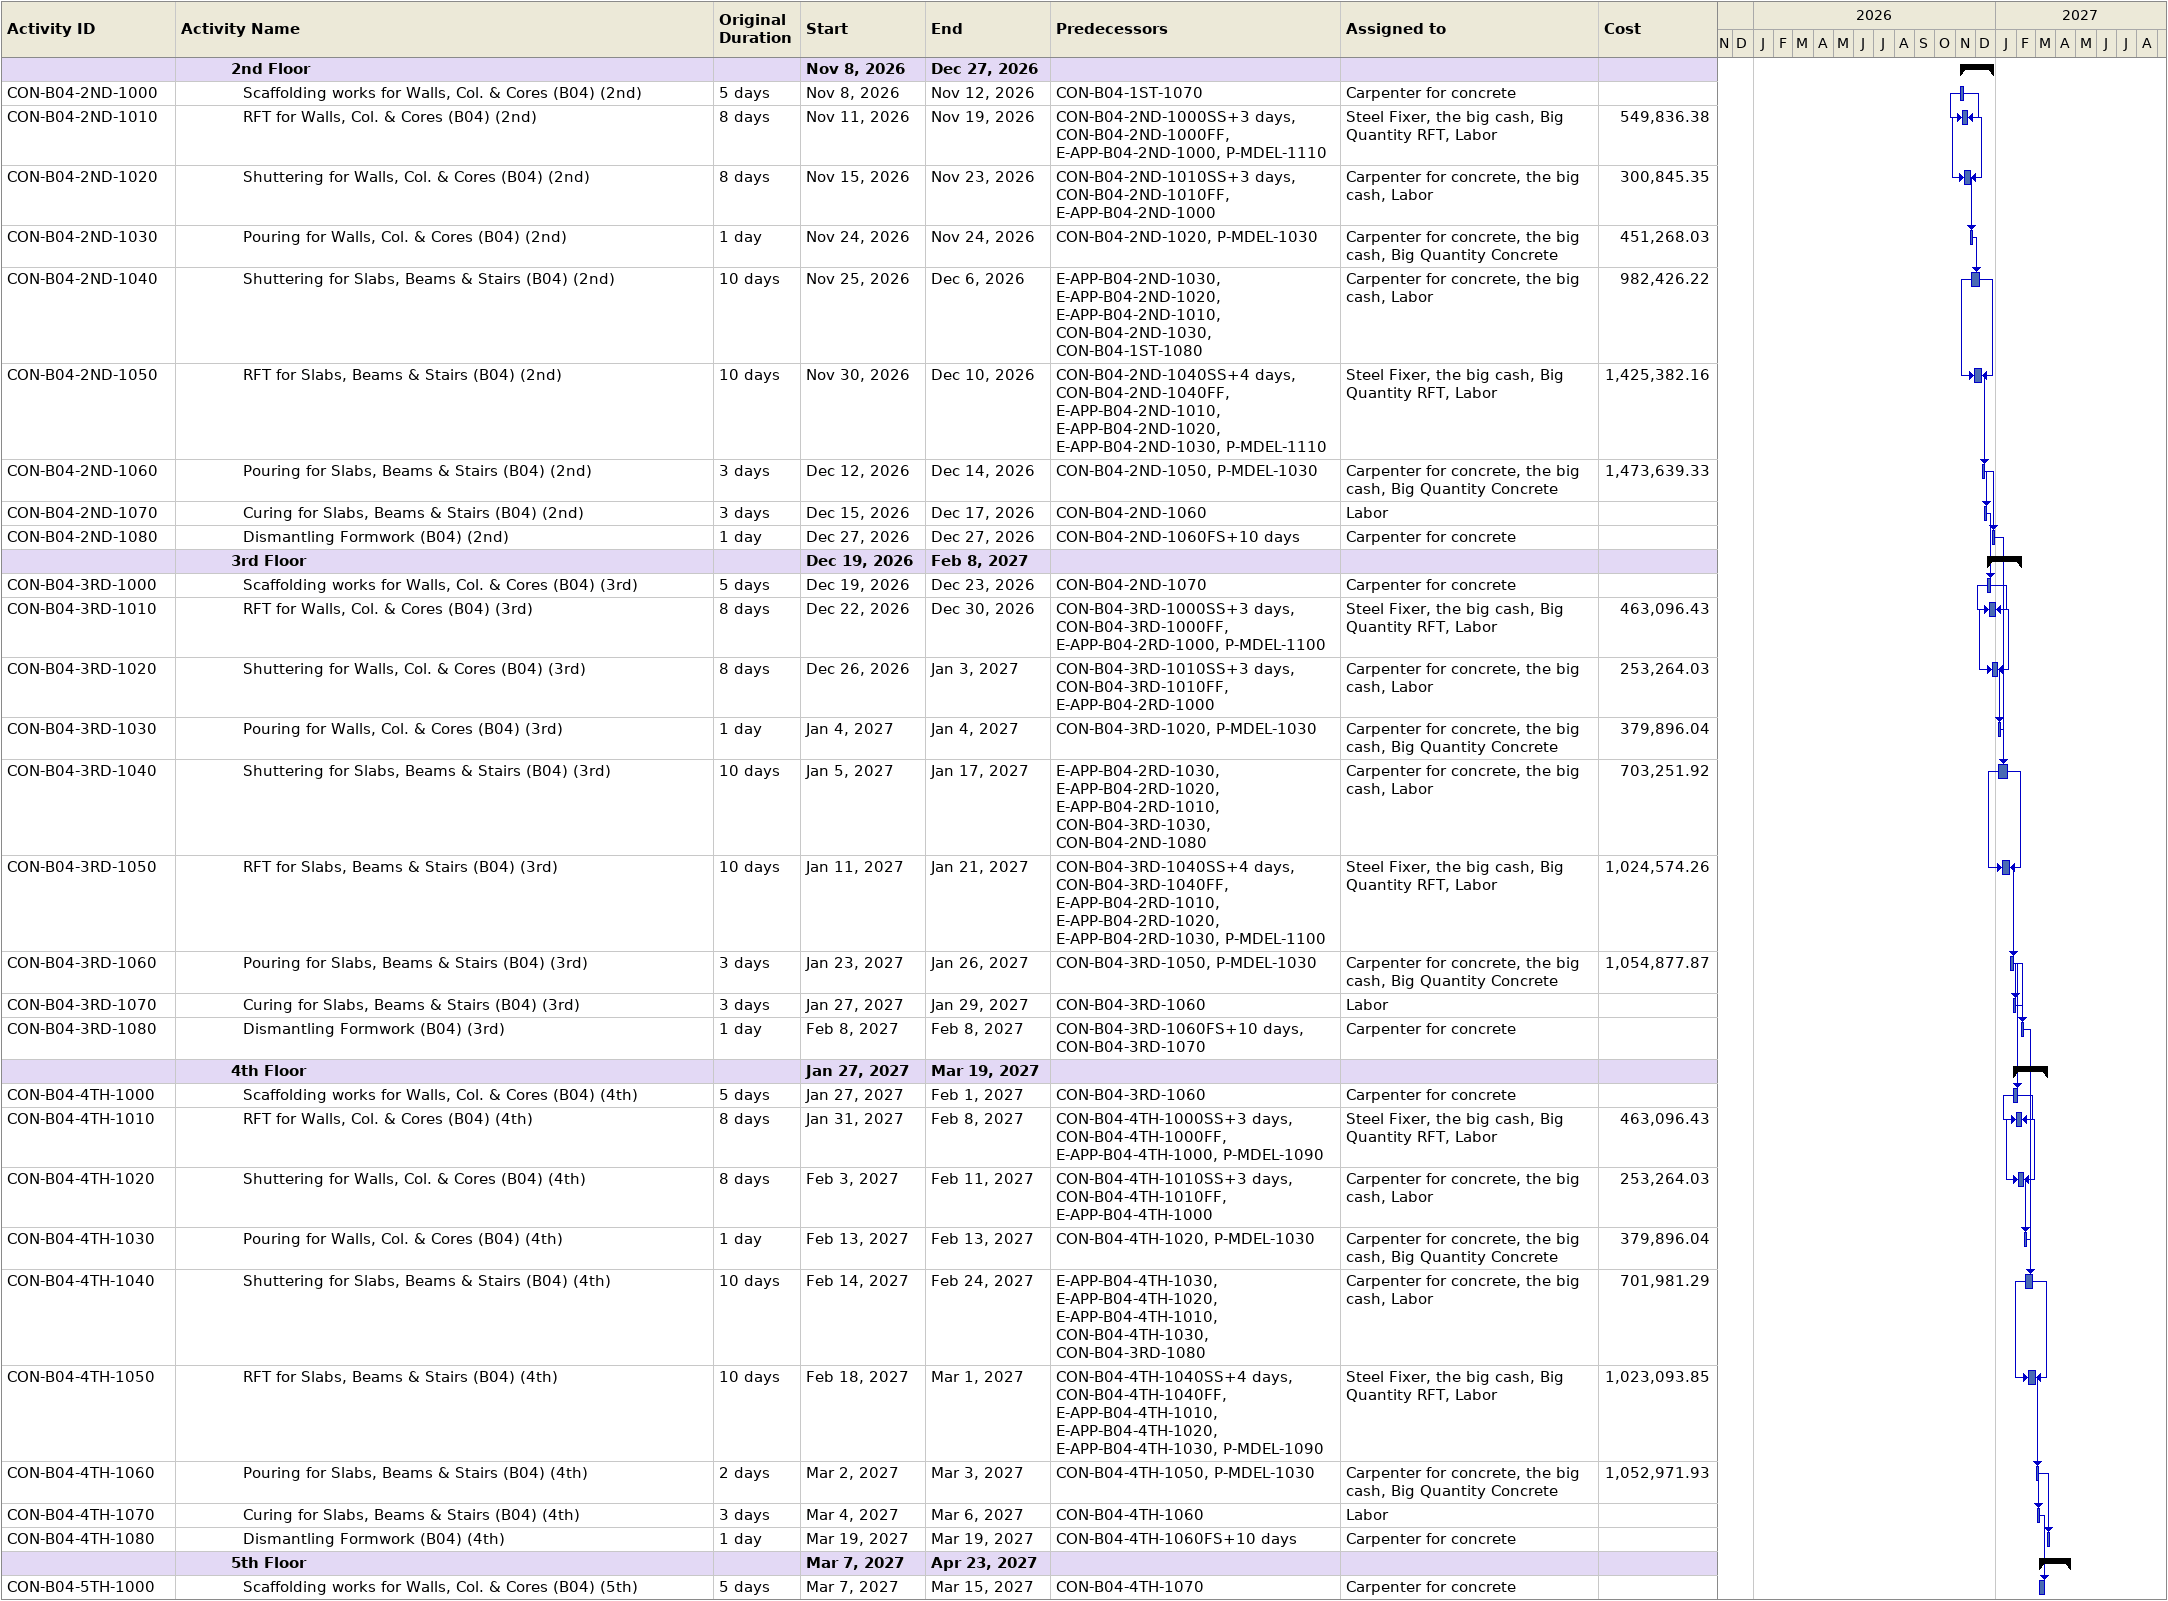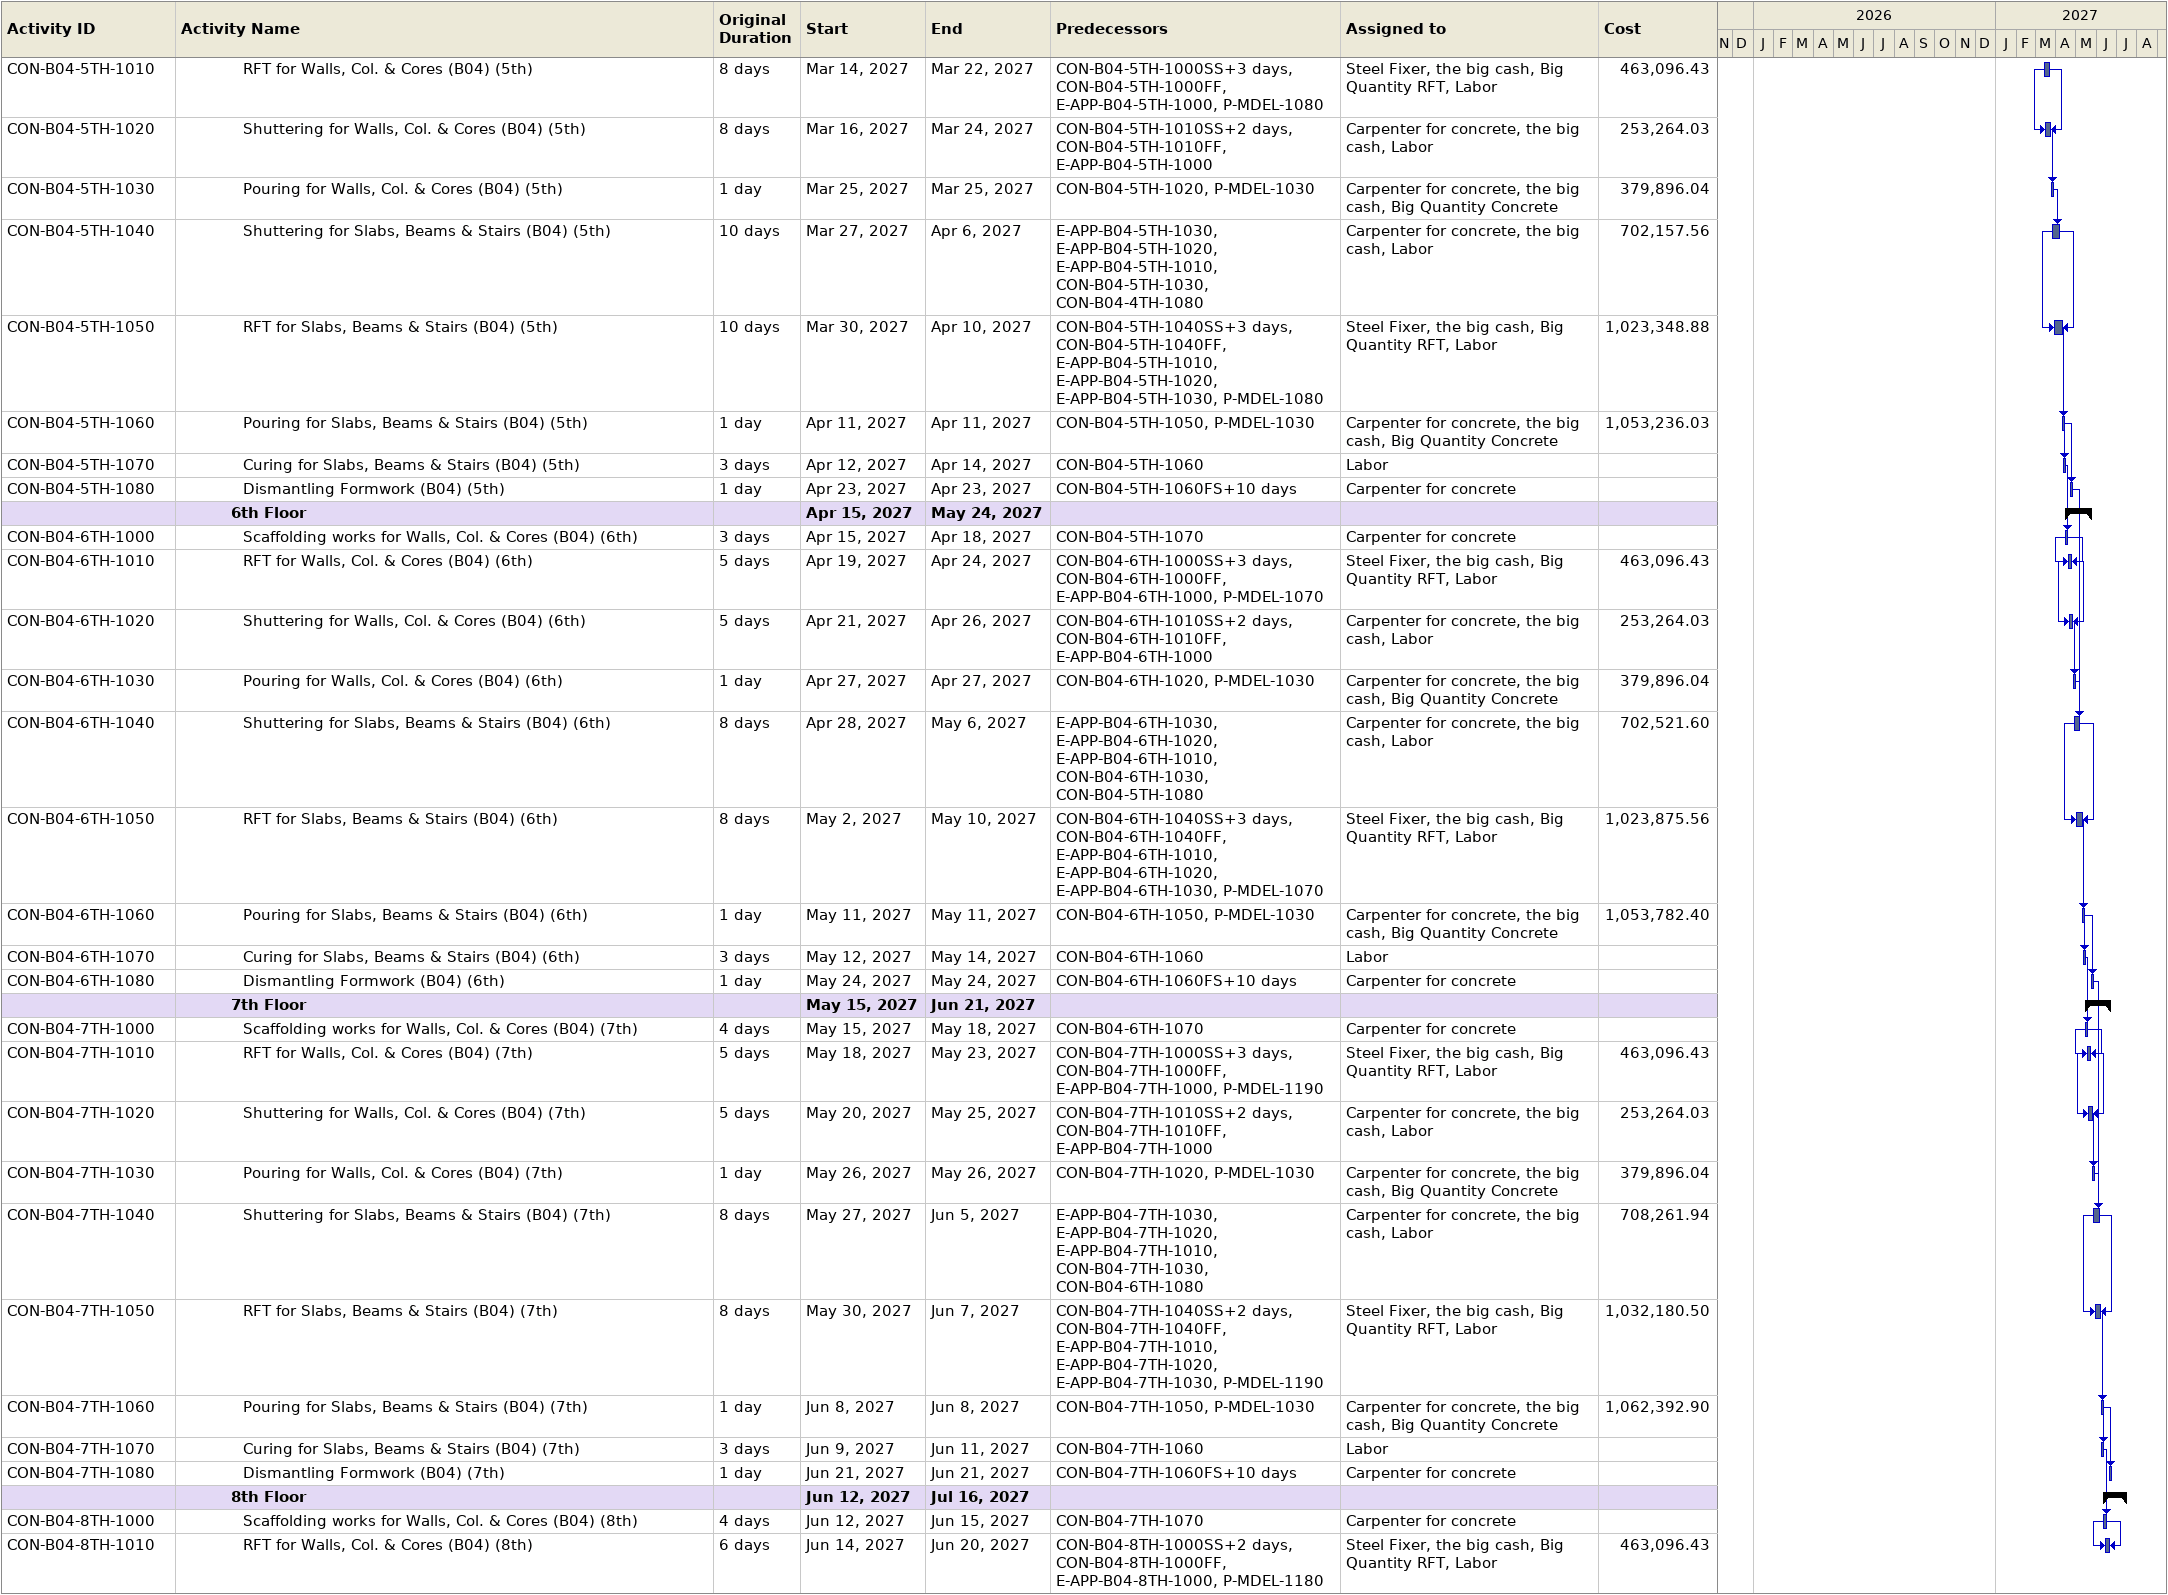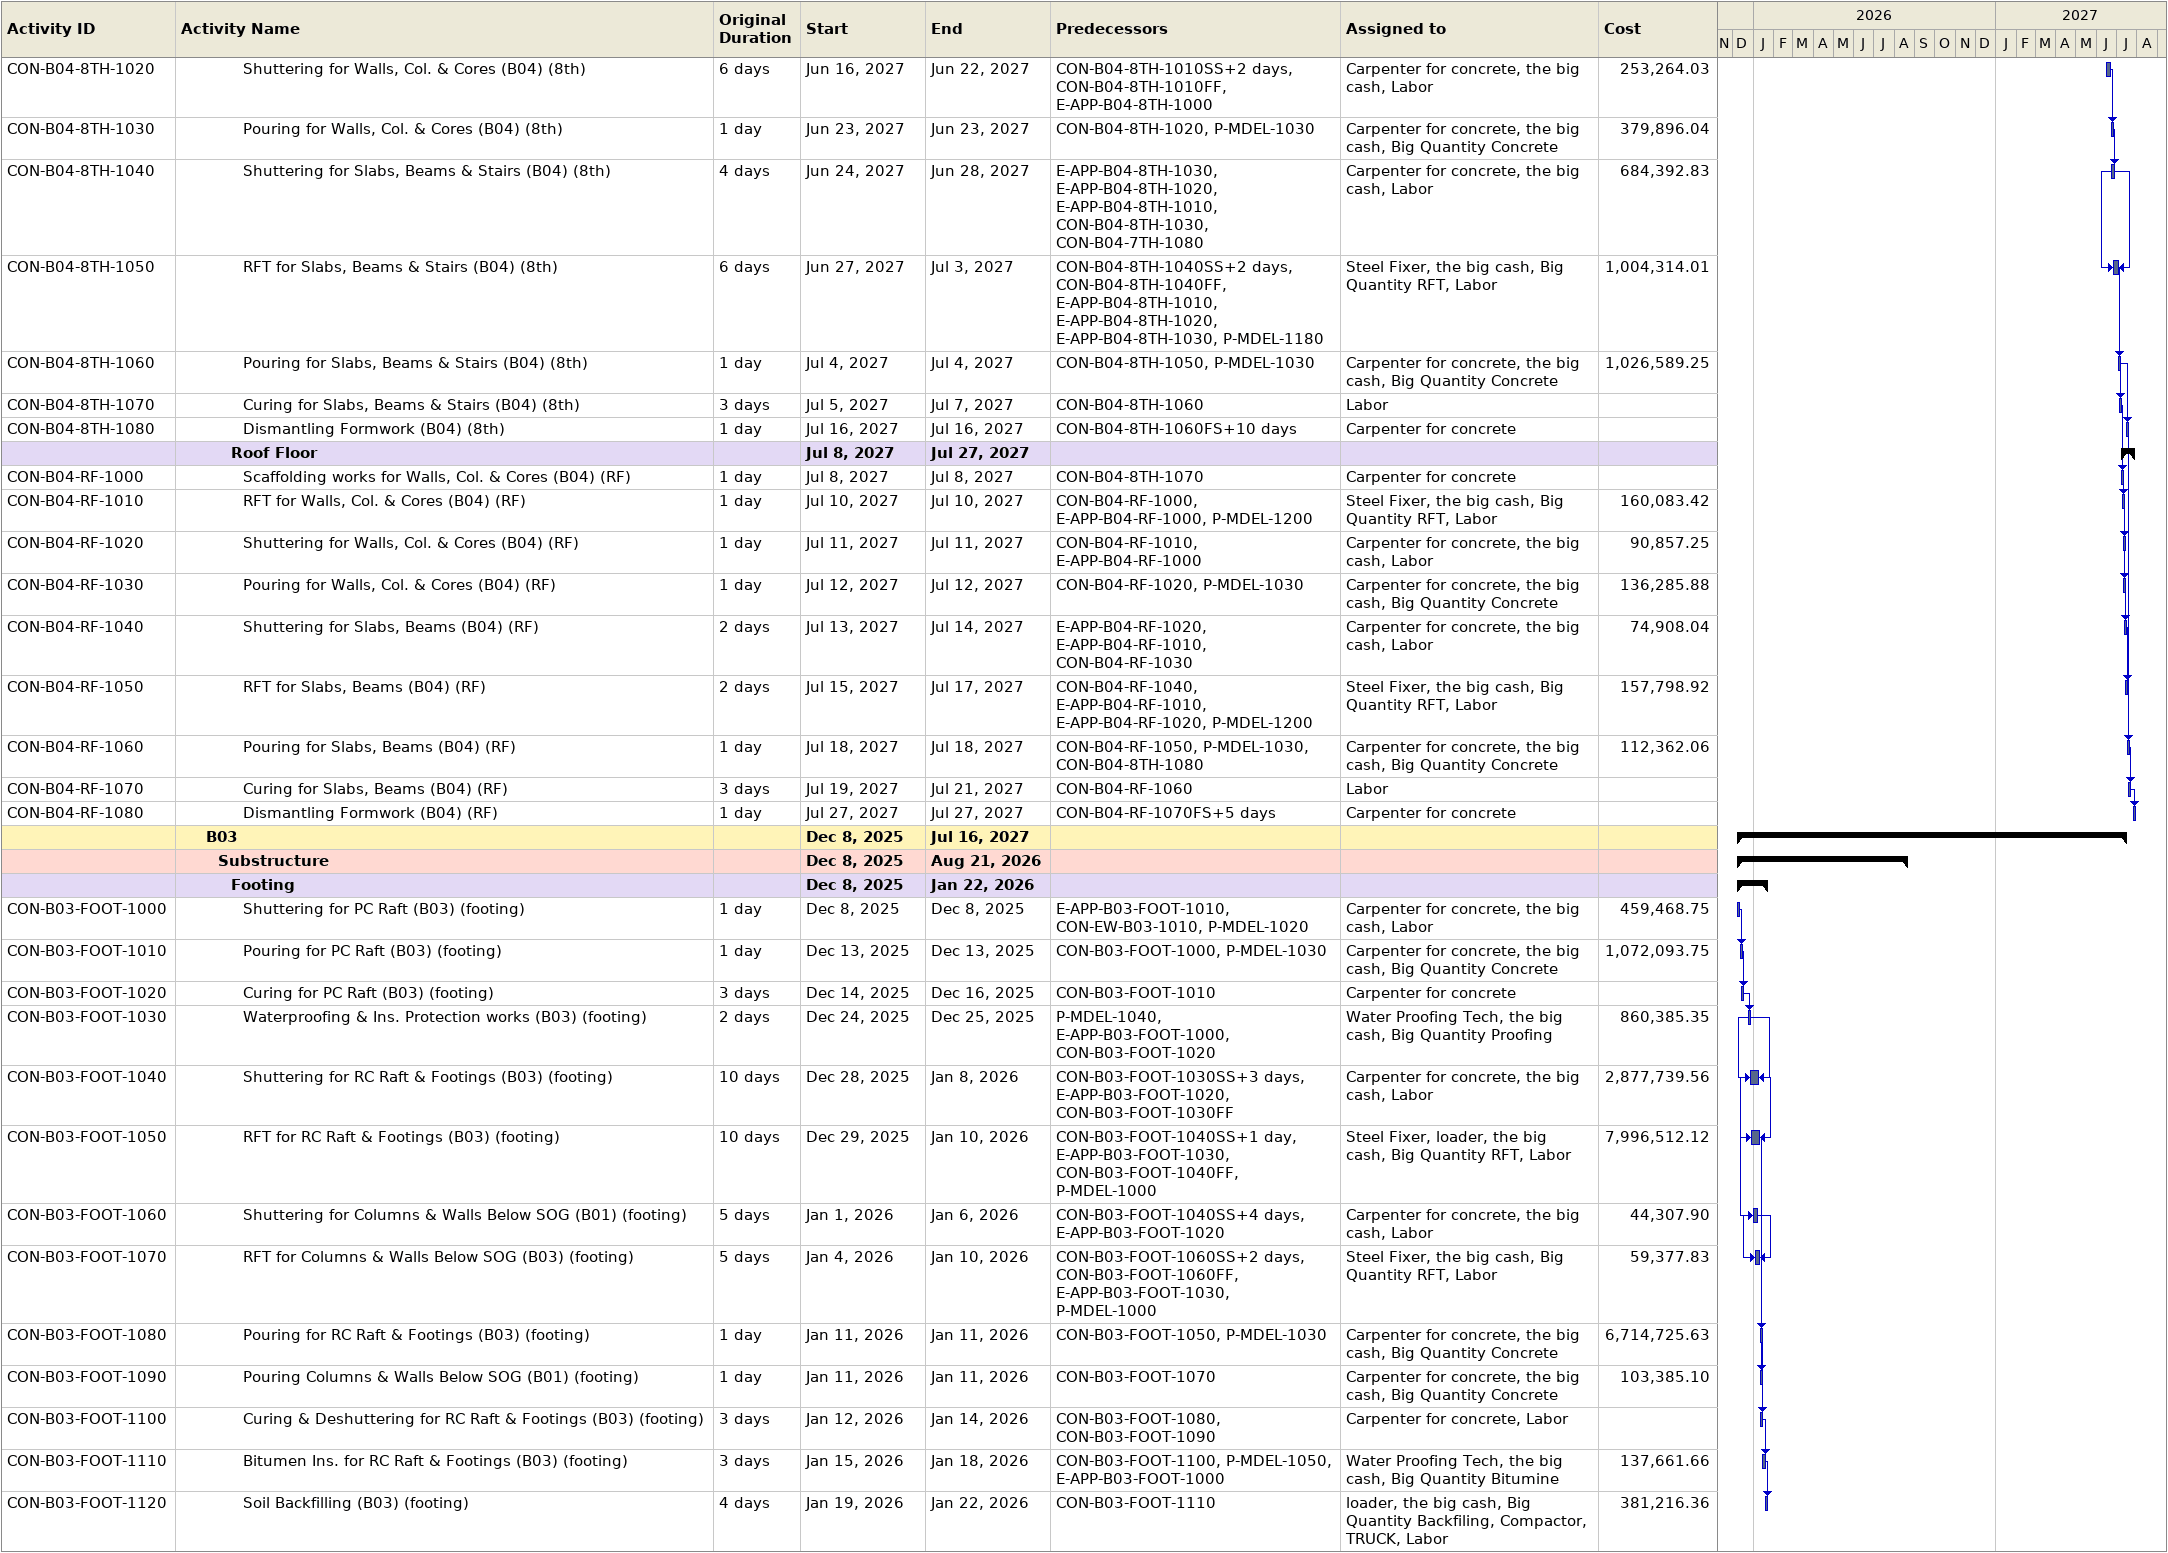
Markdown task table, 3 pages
| ID | Level | Task | Original duration | Start | Finish | Predecessors | Resources | Cost |
|---|---|---|---|---|---|---|---|---|
|  | 5 | **2nd Floor** |  | 2026-11-08 | 2026-12-27 |  |  |  |
| CON-B04-2ND-1000 | 6 | Scaffolding works for Walls, Col. & Cores (B04) (2nd) | 5d | 2026-11-08 | 2026-11-12 | CON-B04-1ST-1070 | Carpenter for concrete |  |
| CON-B04-2ND-1010 | 6 | RFT for Walls, Col. & Cores (B04) (2nd) | 8d | 2026-11-11 | 2026-11-19 | CON-B04-2ND-1000SS+3d, CON-B04-2ND-1000FF, E-APP-B04-2ND-1000, P-MDEL-1110 | Steel Fixer, the big cash, Big Quantity RFT, Labor | 549836.38 |
| CON-B04-2ND-1020 | 6 | Shuttering for Walls, Col. & Cores (B04) (2nd) | 8d | 2026-11-15 | 2026-11-23 | CON-B04-2ND-1010SS+3d, CON-B04-2ND-1010FF, E-APP-B04-2ND-1000 | Carpenter for concrete, the big cash, Labor | 300845.35 |
| CON-B04-2ND-1030 | 6 | Pouring for Walls, Col. & Cores (B04) (2nd) | 1d | 2026-11-24 | 2026-11-24 | CON-B04-2ND-1020, P-MDEL-1030 | Carpenter for concrete, the big cash, Big Quantity Concrete | 451268.03 |
| CON-B04-2ND-1040 | 6 | Shuttering for Slabs, Beams & Stairs (B04) (2nd) | 10d | 2026-11-25 | 2026-12-06 | E-APP-B04-2ND-1030, E-APP-B04-2ND-1020, E-APP-B04-2ND-1010, CON-B04-2ND-1030, CON-B04-1ST-1080 | Carpenter for concrete, the big cash, Labor | 982426.22 |
| CON-B04-2ND-1050 | 6 | RFT for Slabs, Beams & Stairs (B04) (2nd) | 10d | 2026-11-30 | 2026-12-10 | CON-B04-2ND-1040SS+4d, CON-B04-2ND-1040FF, E-APP-B04-2ND-1010, E-APP-B04-2ND-1020, E-APP-B04-2ND-1030, P-MDEL-1110 | Steel Fixer, the big cash, Big Quantity RFT, Labor | 1425382.16 |
| CON-B04-2ND-1060 | 6 | Pouring for Slabs, Beams & Stairs (B04) (2nd) | 3d | 2026-12-12 | 2026-12-14 | CON-B04-2ND-1050, P-MDEL-1030 | Carpenter for concrete, the big cash, Big Quantity Concrete | 1473639.33 |
| CON-B04-2ND-1070 | 6 | Curing for Slabs, Beams & Stairs (B04) (2nd) | 3d | 2026-12-15 | 2026-12-17 | CON-B04-2ND-1060 | Labor |  |
| CON-B04-2ND-1080 | 6 | Dismantling Formwork (B04) (2nd) | 1d | 2026-12-27 | 2026-12-27 | CON-B04-2ND-1060FS+10d | Carpenter for concrete |  |
|  | 5 | **3rd Floor** |  | 2026-12-19 | 2027-02-08 |  |  |  |
| CON-B04-3RD-1000 | 6 | Scaffolding works for Walls, Col. & Cores (B04) (3rd) | 5d | 2026-12-19 | 2026-12-23 | CON-B04-2ND-1070 | Carpenter for concrete |  |
| CON-B04-3RD-1010 | 6 | RFT for Walls, Col. & Cores (B04) (3rd) | 8d | 2026-12-22 | 2026-12-30 | CON-B04-3RD-1000SS+3d, CON-B04-3RD-1000FF, E-APP-B04-2RD-1000, P-MDEL-1100 | Steel Fixer, the big cash, Big Quantity RFT, Labor | 463096.43 |
| CON-B04-3RD-1020 | 6 | Shuttering for Walls, Col. & Cores (B04) (3rd) | 8d | 2026-12-26 | 2027-01-03 | CON-B04-3RD-1010SS+3d, CON-B04-3RD-1010FF, E-APP-B04-2RD-1000 | Carpenter for concrete, the big cash, Labor | 253264.03 |
| CON-B04-3RD-1030 | 6 | Pouring for Walls, Col. & Cores (B04) (3rd) | 1d | 2027-01-04 | 2027-01-04 | CON-B04-3RD-1020, P-MDEL-1030 | Carpenter for concrete, the big cash, Big Quantity Concrete | 379896.04 |
| CON-B04-3RD-1040 | 6 | Shuttering for Slabs, Beams & Stairs (B04) (3rd) | 10d | 2027-01-05 | 2027-01-17 | E-APP-B04-2RD-1030, E-APP-B04-2RD-1020, E-APP-B04-2RD-1010, CON-B04-3RD-1030, CON-B04-2ND-1080 | Carpenter for concrete, the big cash, Labor | 703251.92 |
| CON-B04-3RD-1050 | 6 | RFT for Slabs, Beams & Stairs (B04) (3rd) | 10d | 2027-01-11 | 2027-01-21 | CON-B04-3RD-1040SS+4d, CON-B04-3RD-1040FF, E-APP-B04-2RD-1010, E-APP-B04-2RD-1020, E-APP-B04-2RD-1030, P-MDEL-1100 | Steel Fixer, the big cash, Big Quantity RFT, Labor | 1024574.26 |
| CON-B04-3RD-1060 | 6 | Pouring for Slabs, Beams & Stairs (B04) (3rd) | 3d | 2027-01-23 | 2027-01-26 | CON-B04-3RD-1050, P-MDEL-1030 | Carpenter for concrete, the big cash, Big Quantity Concrete | 1054877.87 |
| CON-B04-3RD-1070 | 6 | Curing for Slabs, Beams & Stairs (B04) (3rd) | 3d | 2027-01-27 | 2027-01-29 | CON-B04-3RD-1060 | Labor |  |
| CON-B04-3RD-1080 | 6 | Dismantling Formwork (B04) (3rd) | 1d | 2027-02-08 | 2027-02-08 | CON-B04-3RD-1060FS+10d, CON-B04-3RD-1070 | Carpenter for concrete |  |
|  | 5 | **4th Floor** |  | 2027-01-27 | 2027-03-19 |  |  |  |
| CON-B04-4TH-1000 | 6 | Scaffolding works for Walls, Col. & Cores (B04) (4th) | 5d | 2027-01-27 | 2027-02-01 | CON-B04-3RD-1060 | Carpenter for concrete |  |
| CON-B04-4TH-1010 | 6 | RFT for Walls, Col. & Cores (B04) (4th) | 8d | 2027-01-31 | 2027-02-08 | CON-B04-4TH-1000SS+3d, CON-B04-4TH-1000FF, E-APP-B04-4TH-1000, P-MDEL-1090 | Steel Fixer, the big cash, Big Quantity RFT, Labor | 463096.43 |
| CON-B04-4TH-1020 | 6 | Shuttering for Walls, Col. & Cores (B04) (4th) | 8d | 2027-02-03 | 2027-02-11 | CON-B04-4TH-1010SS+3d, CON-B04-4TH-1010FF, E-APP-B04-4TH-1000 | Carpenter for concrete, the big cash, Labor | 253264.03 |
| CON-B04-4TH-1030 | 6 | Pouring for Walls, Col. & Cores (B04) (4th) | 1d | 2027-02-13 | 2027-02-13 | CON-B04-4TH-1020, P-MDEL-1030 | Carpenter for concrete, the big cash, Big Quantity Concrete | 379896.04 |
| CON-B04-4TH-1040 | 6 | Shuttering for Slabs, Beams & Stairs (B04) (4th) | 10d | 2027-02-14 | 2027-02-24 | E-APP-B04-4TH-1030, E-APP-B04-4TH-1020, E-APP-B04-4TH-1010, CON-B04-4TH-1030, CON-B04-3RD-1080 | Carpenter for concrete, the big cash, Labor | 701981.29 |
| CON-B04-4TH-1050 | 6 | RFT for Slabs, Beams & Stairs (B04) (4th) | 10d | 2027-02-18 | 2027-03-01 | CON-B04-4TH-1040SS+4d, CON-B04-4TH-1040FF, E-APP-B04-4TH-1010, E-APP-B04-4TH-1020, E-APP-B04-4TH-1030, P-MDEL-1090 | Steel Fixer, the big cash, Big Quantity RFT, Labor | 1023093.85 |
| CON-B04-4TH-1060 | 6 | Pouring for Slabs, Beams & Stairs (B04) (4th) | 2d | 2027-03-02 | 2027-03-03 | CON-B04-4TH-1050, P-MDEL-1030 | Carpenter for concrete, the big cash, Big Quantity Concrete | 1052971.93 |
| CON-B04-4TH-1070 | 6 | Curing for Slabs, Beams & Stairs (B04) (4th) | 3d | 2027-03-04 | 2027-03-06 | CON-B04-4TH-1060 | Labor |  |
| CON-B04-4TH-1080 | 6 | Dismantling Formwork (B04) (4th) | 1d | 2027-03-19 | 2027-03-19 | CON-B04-4TH-1060FS+10d | Carpenter for concrete |  |
|  | 5 | **5th Floor** |  | 2027-03-07 | 2027-04-23 |  |  |  |
| CON-B04-5TH-1000 | 6 | Scaffolding works for Walls, Col. & Cores (B04) (5th) | 5d | 2027-03-07 | 2027-03-15 | CON-B04-4TH-1070 | Carpenter for concrete |  |
| CON-B04-5TH-1010 | 6 | RFT for Walls, Col. & Cores (B04) (5th) | 8d | 2027-03-14 | 2027-03-22 | CON-B04-5TH-1000SS+3d, CON-B04-5TH-1000FF, E-APP-B04-5TH-1000, P-MDEL-1080 | Steel Fixer, the big cash, Big Quantity RFT, Labor | 463096.43 |
| CON-B04-5TH-1020 | 6 | Shuttering for Walls, Col. & Cores (B04) (5th) | 8d | 2027-03-16 | 2027-03-24 | CON-B04-5TH-1010SS+2d, CON-B04-5TH-1010FF, E-APP-B04-5TH-1000 | Carpenter for concrete, the big cash, Labor | 253264.03 |
| CON-B04-5TH-1030 | 6 | Pouring for Walls, Col. & Cores (B04) (5th) | 1d | 2027-03-25 | 2027-03-25 | CON-B04-5TH-1020, P-MDEL-1030 | Carpenter for concrete, the big cash, Big Quantity Concrete | 379896.04 |
| CON-B04-5TH-1040 | 6 | Shuttering for Slabs, Beams & Stairs (B04) (5th) | 10d | 2027-03-27 | 2027-04-06 | E-APP-B04-5TH-1030, E-APP-B04-5TH-1020, E-APP-B04-5TH-1010, CON-B04-5TH-1030, CON-B04-4TH-1080 | Carpenter for concrete, the big cash, Labor | 702157.56 |
| CON-B04-5TH-1050 | 6 | RFT for Slabs, Beams & Stairs (B04) (5th) | 10d | 2027-03-30 | 2027-04-10 | CON-B04-5TH-1040SS+3d, CON-B04-5TH-1040FF, E-APP-B04-5TH-1010, E-APP-B04-5TH-1020, E-APP-B04-5TH-1030, P-MDEL-1080 | Steel Fixer, the big cash, Big Quantity RFT, Labor | 1023348.88 |
| CON-B04-5TH-1060 | 6 | Pouring for Slabs, Beams & Stairs (B04) (5th) | 1d | 2027-04-11 | 2027-04-11 | CON-B04-5TH-1050, P-MDEL-1030 | Carpenter for concrete, the big cash, Big Quantity Concrete | 1053236.03 |
| CON-B04-5TH-1070 | 6 | Curing for Slabs, Beams & Stairs (B04) (5th) | 3d | 2027-04-12 | 2027-04-14 | CON-B04-5TH-1060 | Labor |  |
| CON-B04-5TH-1080 | 6 | Dismantling Formwork (B04) (5th) | 1d | 2027-04-23 | 2027-04-23 | CON-B04-5TH-1060FS+10d | Carpenter for concrete |  |
|  | 5 | **6th Floor** |  | 2027-04-15 | 2027-05-24 |  |  |  |
| CON-B04-6TH-1000 | 6 | Scaffolding works for Walls, Col. & Cores (B04) (6th) | 3d | 2027-04-15 | 2027-04-18 | CON-B04-5TH-1070 | Carpenter for concrete |  |
| CON-B04-6TH-1010 | 6 | RFT for Walls, Col. & Cores (B04) (6th) | 5d | 2027-04-19 | 2027-04-24 | CON-B04-6TH-1000SS+3d, CON-B04-6TH-1000FF, E-APP-B04-6TH-1000, P-MDEL-1070 | Steel Fixer, the big cash, Big Quantity RFT, Labor | 463096.43 |
| CON-B04-6TH-1020 | 6 | Shuttering for Walls, Col. & Cores (B04) (6th) | 5d | 2027-04-21 | 2027-04-26 | CON-B04-6TH-1010SS+2d, CON-B04-6TH-1010FF, E-APP-B04-6TH-1000 | Carpenter for concrete, the big cash, Labor | 253264.03 |
| CON-B04-6TH-1030 | 6 | Pouring for Walls, Col. & Cores (B04) (6th) | 1d | 2027-04-27 | 2027-04-27 | CON-B04-6TH-1020, P-MDEL-1030 | Carpenter for concrete, the big cash, Big Quantity Concrete | 379896.04 |
| CON-B04-6TH-1040 | 6 | Shuttering for Slabs, Beams & Stairs (B04) (6th) | 8d | 2027-04-28 | 2027-05-06 | E-APP-B04-6TH-1030, E-APP-B04-6TH-1020, E-APP-B04-6TH-1010, CON-B04-6TH-1030, CON-B04-5TH-1080 | Carpenter for concrete, the big cash, Labor | 702521.60 |
| CON-B04-6TH-1050 | 6 | RFT for Slabs, Beams & Stairs (B04) (6th) | 8d | 2027-05-02 | 2027-05-10 | CON-B04-6TH-1040SS+3d, CON-B04-6TH-1040FF, E-APP-B04-6TH-1010, E-APP-B04-6TH-1020, E-APP-B04-6TH-1030, P-MDEL-1070 | Steel Fixer, the big cash, Big Quantity RFT, Labor | 1023875.56 |
| CON-B04-6TH-1060 | 6 | Pouring for Slabs, Beams & Stairs (B04) (6th) | 1d | 2027-05-11 | 2027-05-11 | CON-B04-6TH-1050, P-MDEL-1030 | Carpenter for concrete, the big cash, Big Quantity Concrete | 1053782.40 |
| CON-B04-6TH-1070 | 6 | Curing for Slabs, Beams & Stairs (B04) (6th) | 3d | 2027-05-12 | 2027-05-14 | CON-B04-6TH-1060 | Labor |  |
| CON-B04-6TH-1080 | 6 | Dismantling Formwork (B04) (6th) | 1d | 2027-05-24 | 2027-05-24 | CON-B04-6TH-1060FS+10d | Carpenter for concrete |  |
|  | 5 | **7th Floor** |  | 2027-05-15 | 2027-06-21 |  |  |  |
| CON-B04-7TH-1000 | 6 | Scaffolding works for Walls, Col. & Cores (B04) (7th) | 4d | 2027-05-15 | 2027-05-18 | CON-B04-6TH-1070 | Carpenter for concrete |  |
| CON-B04-7TH-1010 | 6 | RFT for Walls, Col. & Cores (B04) (7th) | 5d | 2027-05-18 | 2027-05-23 | CON-B04-7TH-1000SS+3d, CON-B04-7TH-1000FF, E-APP-B04-7TH-1000, P-MDEL-1190 | Steel Fixer, the big cash, Big Quantity RFT, Labor | 463096.43 |
| CON-B04-7TH-1020 | 6 | Shuttering for Walls, Col. & Cores (B04) (7th) | 5d | 2027-05-20 | 2027-05-25 | CON-B04-7TH-1010SS+2d, CON-B04-7TH-1010FF, E-APP-B04-7TH-1000 | Carpenter for concrete, the big cash, Labor | 253264.03 |
| CON-B04-7TH-1030 | 6 | Pouring for Walls, Col. & Cores (B04) (7th) | 1d | 2027-05-26 | 2027-05-26 | CON-B04-7TH-1020, P-MDEL-1030 | Carpenter for concrete, the big cash, Big Quantity Concrete | 379896.04 |
| CON-B04-7TH-1040 | 6 | Shuttering for Slabs, Beams & Stairs (B04) (7th) | 8d | 2027-05-27 | 2027-06-05 | E-APP-B04-7TH-1030, E-APP-B04-7TH-1020, E-APP-B04-7TH-1010, CON-B04-7TH-1030, CON-B04-6TH-1080 | Carpenter for concrete, the big cash, Labor | 708261.94 |
| CON-B04-7TH-1050 | 6 | RFT for Slabs, Beams & Stairs (B04) (7th) | 8d | 2027-05-30 | 2027-06-07 | CON-B04-7TH-1040SS+2d, CON-B04-7TH-1040FF, E-APP-B04-7TH-1010, E-APP-B04-7TH-1020, E-APP-B04-7TH-1030, P-MDEL-1190 | Steel Fixer, the big cash, Big Quantity RFT, Labor | 1032180.50 |
| CON-B04-7TH-1060 | 6 | Pouring for Slabs, Beams & Stairs (B04) (7th) | 1d | 2027-06-08 | 2027-06-08 | CON-B04-7TH-1050, P-MDEL-1030 | Carpenter for concrete, the big cash, Big Quantity Concrete | 1062392.90 |
| CON-B04-7TH-1070 | 6 | Curing for Slabs, Beams & Stairs (B04) (7th) | 3d | 2027-06-09 | 2027-06-11 | CON-B04-7TH-1060 | Labor |  |
| CON-B04-7TH-1080 | 6 | Dismantling Formwork (B04) (7th) | 1d | 2027-06-21 | 2027-06-21 | CON-B04-7TH-1060FS+10d | Carpenter for concrete |  |
|  | 5 | **8th Floor** |  | 2027-06-12 | 2027-07-16 |  |  |  |
| CON-B04-8TH-1000 | 6 | Scaffolding works for Walls, Col. & Cores (B04) (8th) | 4d | 2027-06-12 | 2027-06-15 | CON-B04-7TH-1070 | Carpenter for concrete |  |
| CON-B04-8TH-1010 | 6 | RFT for Walls, Col. & Cores (B04) (8th) | 6d | 2027-06-14 | 2027-06-20 | CON-B04-8TH-1000SS+2d, CON-B04-8TH-1000FF, E-APP-B04-8TH-1000, P-MDEL-1180 | Steel Fixer, the big cash, Big Quantity RFT, Labor | 463096.43 |
| CON-B04-8TH-1020 | 6 | Shuttering for Walls, Col. & Cores (B04) (8th) | 6d | 2027-06-16 | 2027-06-22 | CON-B04-8TH-1010SS+2d, CON-B04-8TH-1010FF, E-APP-B04-8TH-1000 | Carpenter for concrete, the big cash, Labor | 253264.03 |
| CON-B04-8TH-1030 | 6 | Pouring for Walls, Col. & Cores (B04) (8th) | 1d | 2027-06-23 | 2027-06-23 | CON-B04-8TH-1020, P-MDEL-1030 | Carpenter for concrete, the big cash, Big Quantity Concrete | 379896.04 |
| CON-B04-8TH-1040 | 6 | Shuttering for Slabs, Beams & Stairs (B04) (8th) | 4d | 2027-06-24 | 2027-06-28 | E-APP-B04-8TH-1030, E-APP-B04-8TH-1020, E-APP-B04-8TH-1010, CON-B04-8TH-1030, CON-B04-7TH-1080 | Carpenter for concrete, the big cash, Labor | 684392.83 |
| CON-B04-8TH-1050 | 6 | RFT for Slabs, Beams & Stairs (B04) (8th) | 6d | 2027-06-27 | 2027-07-03 | CON-B04-8TH-1040SS+2d, CON-B04-8TH-1040FF, E-APP-B04-8TH-1010, E-APP-B04-8TH-1020, E-APP-B04-8TH-1030, P-MDEL-1180 | Steel Fixer, the big cash, Big Quantity RFT, Labor | 1004314.01 |
| CON-B04-8TH-1060 | 6 | Pouring for Slabs, Beams & Stairs (B04) (8th) | 1d | 2027-07-04 | 2027-07-04 | CON-B04-8TH-1050, P-MDEL-1030 | Carpenter for concrete, the big cash, Big Quantity Concrete | 1026589.25 |
| CON-B04-8TH-1070 | 6 | Curing for Slabs, Beams & Stairs (B04) (8th) | 3d | 2027-07-05 | 2027-07-07 | CON-B04-8TH-1060 | Labor |  |
| CON-B04-8TH-1080 | 6 | Dismantling Formwork (B04) (8th) | 1d | 2027-07-16 | 2027-07-16 | CON-B04-8TH-1060FS+10d | Carpenter for concrete |  |
|  | 5 | **Roof Floor** |  | 2027-07-08 | 2027-07-27 |  |  |  |
| CON-B04-RF-1000 | 6 | Scaffolding works for Walls, Col. & Cores (B04) (RF) | 1d | 2027-07-08 | 2027-07-08 | CON-B04-8TH-1070 | Carpenter for concrete |  |
| CON-B04-RF-1010 | 6 | RFT for Walls, Col. & Cores (B04) (RF) | 1d | 2027-07-10 | 2027-07-10 | CON-B04-RF-1000, E-APP-B04-RF-1000, P-MDEL-1200 | Steel Fixer, the big cash, Big Quantity RFT, Labor | 160083.42 |
| CON-B04-RF-1020 | 6 | Shuttering for Walls, Col. & Cores (B04) (RF) | 1d | 2027-07-11 | 2027-07-11 | CON-B04-RF-1010, E-APP-B04-RF-1000 | Carpenter for concrete, the big cash, Labor | 90857.25 |
| CON-B04-RF-1030 | 6 | Pouring for Walls, Col. & Cores (B04) (RF) | 1d | 2027-07-12 | 2027-07-12 | CON-B04-RF-1020, P-MDEL-1030 | Carpenter for concrete, the big cash, Big Quantity Concrete | 136285.88 |
| CON-B04-RF-1040 | 6 | Shuttering for Slabs, Beams (B04) (RF) | 2d | 2027-07-13 | 2027-07-14 | E-APP-B04-RF-1020, E-APP-B04-RF-1010, CON-B04-RF-1030 | Carpenter for concrete, the big cash, Labor | 74908.04 |
| CON-B04-RF-1050 | 6 | RFT for Slabs, Beams (B04) (RF) | 2d | 2027-07-15 | 2027-07-17 | CON-B04-RF-1040, E-APP-B04-RF-1010, E-APP-B04-RF-1020, P-MDEL-1200 | Steel Fixer, the big cash, Big Quantity RFT, Labor | 157798.92 |
| CON-B04-RF-1060 | 6 | Pouring for Slabs, Beams (B04) (RF) | 1d | 2027-07-18 | 2027-07-18 | CON-B04-RF-1050, P-MDEL-1030, CON-B04-8TH-1080 | Carpenter for concrete, the big cash, Big Quantity Concrete | 112362.06 |
| CON-B04-RF-1070 | 6 | Curing for Slabs, Beams (B04) (RF) | 3d | 2027-07-19 | 2027-07-21 | CON-B04-RF-1060 | Labor |  |
| CON-B04-RF-1080 | 6 | Dismantling Formwork (B04) (RF) | 1d | 2027-07-27 | 2027-07-27 | CON-B04-RF-1070FS+5d | Carpenter for concrete |  |
|  | 3 | **B03** |  | 2025-12-08 | 2027-07-16 |  |  |  |
|  | 4 | **Substructure** |  | 2025-12-08 | 2026-08-21 |  |  |  |
|  | 5 | **Footing** |  | 2025-12-08 | 2026-01-22 |  |  |  |
| CON-B03-FOOT-1000 | 6 | Shuttering for PC Raft (B03) (footing) | 1d | 2025-12-08 | 2025-12-08 | E-APP-B03-FOOT-1010, CON-EW-B03-1010, P-MDEL-1020 | Carpenter for concrete, the big cash, Labor | 459468.75 |
| CON-B03-FOOT-1010 | 6 | Pouring for PC Raft (B03) (footing) | 1d | 2025-12-13 | 2025-12-13 | CON-B03-FOOT-1000, P-MDEL-1030 | Carpenter for concrete, the big cash, Big Quantity Concrete | 1072093.75 |
| CON-B03-FOOT-1020 | 6 | Curing for PC Raft (B03) (footing) | 3d | 2025-12-14 | 2025-12-16 | CON-B03-FOOT-1010 | Carpenter for concrete |  |
| CON-B03-FOOT-1030 | 6 | Waterproofing & Ins. Protection works (B03) (footing) | 2d | 2025-12-24 | 2025-12-25 | P-MDEL-1040, E-APP-B03-FOOT-1000, CON-B03-FOOT-1020 | Water Proofing Tech, the big cash, Big Quantity Proofing | 860385.35 |
| CON-B03-FOOT-1040 | 6 | Shuttering for RC Raft & Footings (B03) (footing) | 10d | 2025-12-28 | 2026-01-08 | CON-B03-FOOT-1030SS+3d, E-APP-B03-FOOT-1020, CON-B03-FOOT-1030FF | Carpenter for concrete, the big cash, Labor | 2877739.56 |
| CON-B03-FOOT-1050 | 6 | RFT for RC Raft & Footings (B03) (footing) | 10d | 2025-12-29 | 2026-01-10 | CON-B03-FOOT-1040SS+1d, E-APP-B03-FOOT-1030, CON-B03-FOOT-1040FF, P-MDEL-1000 | Steel Fixer, loader, the big cash, Big Quantity RFT, Labor | 7996512.12 |
| CON-B03-FOOT-1060 | 6 | Shuttering for Columns & Walls Below SOG (B01) (footing) | 5d | 2026-01-01 | 2026-01-06 | CON-B03-FOOT-1040SS+4d, E-APP-B03-FOOT-1020 | Carpenter for concrete, the big cash, Labor | 44307.90 |
| CON-B03-FOOT-1070 | 6 | RFT for Columns & Walls Below SOG (B03) (footing) | 5d | 2026-01-04 | 2026-01-10 | CON-B03-FOOT-1060SS+2d, CON-B03-FOOT-1060FF, E-APP-B03-FOOT-1030, P-MDEL-1000 | Steel Fixer, the big cash, Big Quantity RFT, Labor | 59377.83 |
| CON-B03-FOOT-1080 | 6 | Pouring for RC Raft & Footings (B03) (footing) | 1d | 2026-01-11 | 2026-01-11 | CON-B03-FOOT-1050, P-MDEL-1030 | Carpenter for concrete, the big cash, Big Quantity Concrete | 6714725.63 |
| CON-B03-FOOT-1090 | 6 | Pouring Columns & Walls Below SOG (B01) (footing) | 1d | 2026-01-11 | 2026-01-11 | CON-B03-FOOT-1070 | Carpenter for concrete, the big cash, Big Quantity Concrete | 103385.10 |
| CON-B03-FOOT-1100 | 6 | Curing & Deshuttering for RC Raft & Footings (B03) (footing) | 3d | 2026-01-12 | 2026-01-14 | CON-B03-FOOT-1080, CON-B03-FOOT-1090 | Carpenter for concrete, Labor |  |
| CON-B03-FOOT-1110 | 6 | Bitumen Ins. for RC Raft & Footings (B03) (footing) | 3d | 2026-01-15 | 2026-01-18 | CON-B03-FOOT-1100, P-MDEL-1050, E-APP-B03-FOOT-1000 | Water Proofing Tech, the big cash, Big Quantity Bitumine | 137661.66 |
| CON-B03-FOOT-1120 | 6 | Soil Backfilling (B03) (footing) | 4d | 2026-01-19 | 2026-01-22 | CON-B03-FOOT-1110 | loader, the big cash, Big Quantity Backfiling, Compactor, TRUCK, Labor | 381216.36 |
